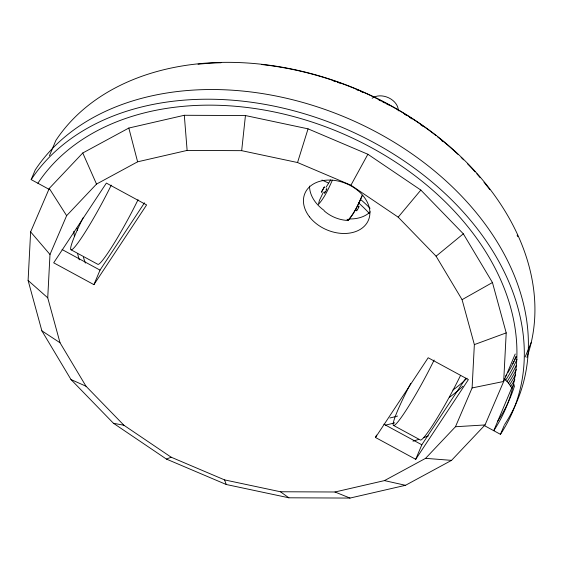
<?xml version="1.0" encoding="UTF-8"?>
<svg xmlns="http://www.w3.org/2000/svg" width="562" height="562" viewBox="0 0 562 562"><rect width="100%" height="100%" fill="white"/><g stroke="black" fill="none" stroke-linecap="round" stroke-linejoin="round"><path stroke-width="0.84" d="M28.1 280.459L30.629 231.888L49.273 188.41L82.762 152.99L128.824 128.045L184.308 115.28L245.446 115.547L308.053 128.846L367.878 154.262L420.84 190.068L463.327 233.82L492.445 282.531L506.207 332.894L503.685 381.465L485.041 424.942L451.546 460.362L405.49 485.301L350 498.072L288.868 497.799L226.254 484.5L166.429 459.084L113.468 423.284L70.981 379.533L41.862 330.821L28.1 280.459L47.735 297.811L60.022 342.75L86 386.22L123.914 425.258L171.171 457.208L224.554 479.885L280.424 491.75L334.973 491.996L384.478 480.601L425.582 458.339L455.466 426.741L472.101 387.942L474.356 344.604L462.076 299.665L436.091 256.195L398.184 217.157L350.927 185.207L297.544 162.53L241.674 150.665L187.125 150.419L137.613 161.814L96.516 184.076L66.625 215.675L49.99 254.474L47.735 297.811M241.674 150.665L245.446 115.547M297.544 162.53L308.053 128.846M324.386 192.864C323.775 195.288 327.948 187.912 326.733 188.628M332.388 180.149C328.559 188.614 324.653 197.592 318.366 204.47L319.427 200.367L323.396 192.169M362.167 195.435C358.345 204.182 354.292 213.384 347.864 220.48C339.188 220.058 330.716 216.623 324.197 210.891M362.3 195.506C358.479 204.252 354.425 213.462 347.997 220.557L347.857 220.037M49.049 189.31L31.17 179.601L35.244 169.914A268.144 195.147 22.8 0 1 378.359 133.145A268.144 195.147 22.8 0 1 504.536 424.647M49.421 155.779L55.87 140.43A260.487 189.577 22.8 0 1 368.349 94.275A260.487 189.577 22.8 0 1 526.896 357.453M93.917 284.646L146.605 204.926L106.38 183.093L53.692 262.812L93.917 284.646L100.022 270.118L144.497 202.826M375.493 437.489L428.174 357.762L468.399 379.596L415.718 459.323L375.493 437.489L376.512 435.065M415.718 459.323L421.823 444.788L465.807 378.233M515.221 354.018L503.685 381.465L472.101 387.942M514.089 384.225A260.487 189.577 22.8 0 1 511.75 387.885L493.752 430.696A260.487 189.577 22.8 0 0 371.187 147.525A260.487 189.577 22.8 0 0 37.872 183.24M525.147 356.94L531.259 342.399M484.072 425.441L500.461 434.335L504.191 425.455M356.821 209.767C355.177 213.785 360.27 205.411 358.914 206.099M324.639 192.295L324.962 191.642M350.927 185.207L367.878 154.262M326.058 187.287L330.674 179.903M326.093 189.605L326.445 189.05M358.275 207.069L358.619 206.521M398.184 217.157L420.84 190.068M436.091 256.195L463.327 233.82M462.076 299.665L492.445 282.531M166.429 459.084L171.171 457.208M474.356 344.604L506.207 332.894M455.466 426.741L485.041 424.942M425.582 458.339L451.546 460.362M113.468 423.284L123.914 425.258M384.478 480.601L405.49 485.301M334.973 491.996L350 498.072M70.981 379.533L86 386.22M346.986 219.257L348.637 220.149M71.142 249.83L97.957 264.386A53.629 4.995 -61.5 0 0 138.069 199.7M393.646 425.49L420.467 440.046A53.629 4.995 -61.5 0 0 460.573 375.36M62.08 249.521L100.022 270.118M383.874 424.191L421.823 444.788M41.862 330.821L60.022 342.75M280.424 491.75L288.868 497.799M504.262 378.584L508.434 383.066L511.75 387.885M30.629 231.888L49.99 254.474M49.273 188.41L66.625 215.675M82.762 152.99L96.516 184.076M224.554 479.885L226.254 484.5M347.723 219.967L347.864 220.48M128.824 128.045L137.613 161.814M184.308 115.28L187.125 150.419M434.131 360.038A53.629 4.995 -61.5 0 1 395.999 423.994A53.629 4.995 -61.5 0 1 410.689 383.467M111.255 185.144A53.629 4.995 -61.5 0 1 74.795 246.922A53.629 4.995 -61.5 0 1 83.071 217.831M372.156 98.252A15.322 11.149 22.8 0 1 388.813 97.872A15.322 11.149 22.8 0 1 398.261 110.847M370.267 211.846A34.479 25.093 22.8 0 1 349.22 218.948M324.014 210.343A34.479 25.093 22.8 0 1 309.543 186.05M321.942 180.065A107.258 78.062 22.8 0 1 328.341 183.008M358.612 202.959A107.258 78.062 22.8 0 1 369.374 213.504M516.33 356.413A248.994 181.21 22.8 0 1 507.76 372.81M506.826 374.299A248.994 181.21 22.8 0 1 505.4 376.505M428.377 435.908A248.994 181.21 22.8 0 1 423.488 437.728M418.697 439.372A248.994 181.21 22.8 0 1 412.986 441.17M360.46 199.348A112.47 81.848 22.8 0 1 370.063 208.298M467.05 378.212A222.18 161.694 22.8 0 1 452.909 390.077M397.559 416.049A222.18 161.694 22.8 0 1 389.895 417.973M85.396 263.086A222.18 161.694 22.8 0 1 83.401 257.234M77.359 230.525A222.18 161.694 22.8 0 1 77.057 228.067M462.919 386.213A222.18 161.694 22.8 0 1 449.382 397.348M394.707 422.835A222.18 161.694 22.8 0 1 385.321 425.139M79.27 259.82A222.18 161.694 22.8 0 1 77.682 253.947M74.402 236.483A222.18 161.694 22.8 0 1 73.847 231.312M31.17 179.601A268.144 195.147 22.8 0 1 374.285 142.832A268.144 195.147 22.8 0 1 500.461 434.335M514.616 385.602A260.487 189.577 22.8 0 1 497.827 421.008M513.984 361.183A249.879 181.856 22.8 0 1 512.86 363.544M516.092 356.406A249.879 181.856 22.8 0 1 514.708 359.603M514.862 379.638A258.913 188.432 22.8 0 1 510.753 386.249M198.042 64.244A258.913 188.432 22.8 0 1 221.049 62.754M261.604 64.532A258.913 188.432 22.8 0 1 435.986 135.554M437.341 136.622A258.913 188.432 22.8 0 1 457.918 154.339M461.114 157.388A258.913 188.432 22.8 0 1 463.636 159.854M467.345 163.598A258.913 188.432 22.8 0 1 475.087 171.86M476.815 173.799A258.913 188.432 22.8 0 1 480.187 177.683M483.994 182.257A258.913 188.432 22.8 0 1 489.804 189.64M517.11 235.134A258.913 188.432 22.8 0 1 517.785 236.651M515.523 374.896A257.255 187.223 22.8 0 1 509.643 384.64M333.364 80.872A257.255 187.223 22.8 0 1 335.83 81.715M337.474 82.291A257.255 187.223 22.8 0 1 339.94 83.169M356.294 89.527A257.255 187.223 22.8 0 1 358.725 90.552M360.34 91.248A257.255 187.223 22.8 0 1 362.764 92.301M378.612 99.769A257.255 187.223 22.8 0 1 380.938 100.949M382.483 101.743A257.255 187.223 22.8 0 1 384.787 102.944M386.319 103.752A257.255 187.223 22.8 0 1 388.595 104.982M404.535 114.191A257.255 187.223 22.8 0 1 406.776 115.575M409.754 117.458A257.255 187.223 22.8 0 1 411.967 118.884M420.699 124.75A257.255 187.223 22.8 0 1 422.842 126.26M441.36 140.352A257.255 187.223 22.8 0 1 442.666 141.434M516.309 369.529A255.513 185.959 22.8 0 1 508.434 383.066M516.253 365.455A253.701 184.638 22.8 0 1 507.135 381.521M516.977 359.294A251.818 183.268 22.8 0 1 505.737 380.031M321.534 191.846L321.492 192.232L324.4 186.837L321.534 191.846M309.507 216.869A34.479 25.093 22.8 0 0 366.838 223.156A34.479 25.093 22.8 0 0 333.659 180.318A34.479 25.093 22.8 0 0 309.507 216.869"/></g></svg>
